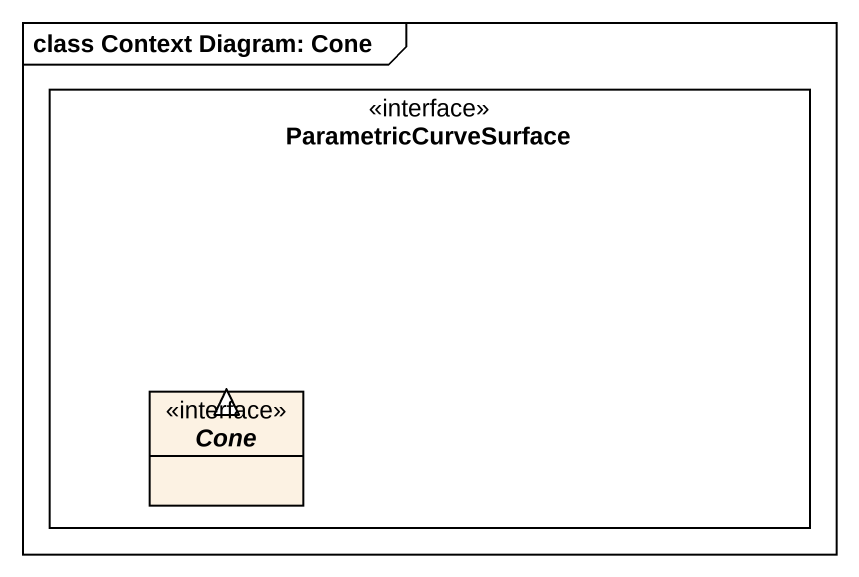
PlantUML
@startuml
mainframe class Context Diagram: Cone
hide circle
hide empty members
rectangle ParametricCurveSurface <<interface>> {
  interface Cone
}
Cone -up-|> ParametricCurveSurface
@enduml
